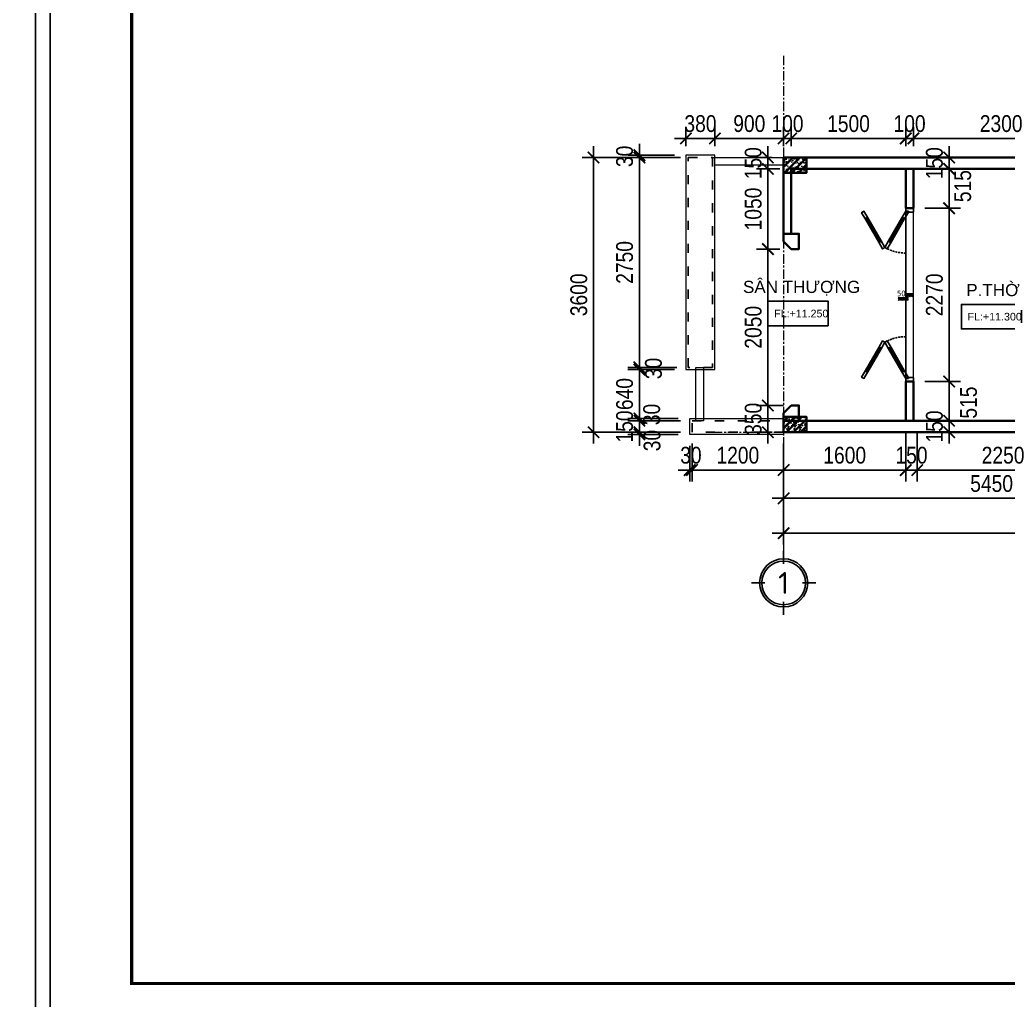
# Model space of a CAD drawing. Header units: inches. Extents: x 236662 to 497023, y -248575 to 81795.
# Drawn here: x 317454 to 330404, y -53108 to -40259 of the extents above; entities that cross this region are included whole.
import ezdxf
from ezdxf.enums import TextEntityAlignment as Align

# ---------------------------------------------------------------- set-up
doc = ezdxf.new("R2010")
doc.units = ezdxf.units.IN
doc.header["$LTSCALE"] = 10
doc.header["$MEASUREMENT"] = 0
for name, pattern in [('ACAD_ISO03W100', [30, 12, -18]), ('CENTER', [2, 1.25, -0.25, 0.25, -0.25]), ('HIDDEN', [0.375, 0.25, -0.125])]:
    doc.linetypes.add(name, pattern=pattern)
for name, color, linetype in [('01. HP_TEXT', 9, 'Continuous'), ('04. HP_CUA', 153, 'Continuous'), ('07. HP_KY HIEU @ 1', 43, 'Continuous'), ('08. HP_DIM', 118, 'Continuous'), ('12. HP_NET KHUAT', 25, 'ACAD_ISO03W100'), ('TEXT', 2, 'Continuous')]:
    doc.layers.add(name, color=color, linetype=linetype)
for name, color, linetype, lineweight in [('02. HP_BE TONG', 1, 'Continuous', 35), ('03. HP_TUONG', 2, 'Continuous', 35), ('05. HP_TRUC', 251, 'CENTER', 5), ('06. HP_THAY 1', 134, 'Continuous', 15), ('06. HP_THAY 2', 147, 'Continuous', 13), ('09_HP_HATCH', 8, 'Continuous', 5)]:
    doc.layers.add(name, color=color, linetype=linetype, lineweight=lineweight)
doc.layers.add('Tpl_Bound', color=1, linetype='Continuous', plot=False)
doc.styles.add('BAOANNOTE', font='arial.ttf', dxfattribs={"width": 0.8})
doc.styles.add('ISOCP50', font='isocpeur.ttf')
doc.styles.get("Standard").update_dxf_attribs({"font": 'arial.ttf'})
doc.styles.add('Tahoma', font='tahoma.ttf')
doc.styles.add('TEXT (none)', font='arial.ttf')
doc.styles.add('text2', font='VHELVCN.TTF')
doc.dimstyles.new('AL-100', dxfattribs={"dimtxt": 220, "dimasz": 150, "dimexe": 150, "dimexo": 150, "dimgap": 80, "dimtad": 1, "dimdec": 0, "dimzin": 9, "dimtxsty": 'text2', "dimblk": 'ARCHTICK', "dimcen": 1, "dimdle": 150, "dimclrd": 256, "dimclre": 256, "dimclrt": 7, "dimadec": 0, "dimazin": 0, "dimtfac": 1, "dimtdec": 0, "dimtix": 1, "dimtmove": 2, "dimatfit": 3, "dimldrblk": 'ARCHTICK', "dimfxl": 1, "dimtolj": 1, "dimtzin": 0, "dimlwd": -1, "dimlwe": -1, "dimarcsym": 0})

# ---------------------------------------------------------------- blocks, each defined once
blk = doc.blocks.new('KHUNG TEN A-3')
at = {"layer": '02. HP_BE TONG', "color": 1, "const_width": 0.5}
blk.add_lwpolyline([(15, 5), (415, 5), (415, 292), (15, 292)], close=True, dxfattribs=at)
at = {"layer": '06. HP_THAY 1'}
blk.add_lwpolyline([(0, 297), (420, 297), (420, 0), (0, 0)], close=True, dxfattribs=at)
at = {"layer": 'Defpoints'}
blk.add_lwpolyline([(0, 0), (420, 0), (420, 297), (0, 297)], close=True, dxfattribs=at)
blk = doc.blocks.new('_ArchTick')
at = {"color": 0, "linetype": 'ByBlock', "const_width": 0.15}
blk.add_lwpolyline([(-0.5, -0.5), (0.5, 0.5)], dxfattribs=at)
blk = doc.blocks.new('*D949')
at = {"layer": '08. HP_DIM', "transparency": 16777216}
for p, q in [((327462, -45814), (327462, -47137)), ((342462, -45814), (342462, -47137)), ((327312, -46987), (342612, -46987))]:
    blk.add_line(p, q, dxfattribs=at)
at = {"layer": 'Defpoints', "color": 0, "transparency": 16777216}
for p in [(327462, -45664), (342462, -45664), (342462, -46987)]:
    blk.add_point(p, dxfattribs=at)
at = {"layer": '08. HP_DIM', "transparency": 16777216, "xscale": 150, "yscale": 150, "zscale": 150, "rotation": 180}
blk.add_blockref('_ArchTick', (327462, -46987), dxfattribs=at)
at = {"layer": '08. HP_DIM', "transparency": 16777216, "xscale": 150, "yscale": 150, "zscale": 150}
blk.add_blockref('_ArchTick', (342462, -46987), dxfattribs=at)
at = {"layer": '08. HP_DIM', "color": 7, "transparency": 16777216, "insert": (334462, -46795), "char_height": 220, "attachment_point": 5, "style": 'text2'}
blk.add_mtext('\\A1;15000', dxfattribs=at)
blk = doc.blocks.new('*D950')
at = {"layer": '08. HP_DIM', "transparency": 16777216}
for p, q in [((326262, -45814), (326262, -46310)), ((327462, -45814), (327462, -46310)), ((327612, -46160), (326112, -46160))]:
    blk.add_line(p, q, dxfattribs=at)
at = {"layer": 'Defpoints', "color": 0, "transparency": 16777216}
for p in [(326262, -45664), (327462, -45664), (326262, -46160)]:
    blk.add_point(p, dxfattribs=at)
at = {"layer": '08. HP_DIM', "transparency": 16777216, "xscale": 150, "yscale": 150, "zscale": 150, "rotation": 180}
blk.add_blockref('_ArchTick', (326262, -46160), dxfattribs=at)
at = {"layer": '08. HP_DIM', "transparency": 16777216, "xscale": 150, "yscale": 150, "zscale": 150}
blk.add_blockref('_ArchTick', (327462, -46160), dxfattribs=at)
at = {"layer": '08. HP_DIM', "color": 7, "transparency": 16777216, "insert": (326862, -45967), "char_height": 220, "attachment_point": 5, "style": 'text2'}
blk.add_mtext('\\A1;1200', dxfattribs=at)
blk = doc.blocks.new('*D952')
at = {"layer": '08. HP_DIM', "transparency": 16777216}
for p, q in [((329062, -45664), (329062, -46310)), ((327462, -45814), (327462, -46310)), ((327312, -46160), (329212, -46160))]:
    blk.add_line(p, q, dxfattribs=at)
at = {"layer": 'Defpoints', "color": 0, "transparency": 16777216}
for p in [(329062, -45514), (327462, -45664), (329062, -46160)]:
    blk.add_point(p, dxfattribs=at)
at = {"layer": '08. HP_DIM', "transparency": 16777216, "xscale": 150, "yscale": 150, "zscale": 150, "rotation": 180}
blk.add_blockref('_ArchTick', (327462, -46160), dxfattribs=at)
at = {"layer": '08. HP_DIM', "transparency": 16777216, "xscale": 150, "yscale": 150, "zscale": 150}
blk.add_blockref('_ArchTick', (329062, -46160), dxfattribs=at)
at = {"layer": '08. HP_DIM', "color": 7, "transparency": 16777216, "insert": (328262, -45967), "char_height": 220, "attachment_point": 5, "style": 'text2'}
blk.add_mtext('\\A1;1600', dxfattribs=at)
blk = doc.blocks.new('*D953')
at = {"layer": '08. HP_DIM', "transparency": 16777216}
for p, q in [((329212, -45664), (329212, -46310)), ((331462, -45664), (331462, -46310)), ((329062, -46160), (331612, -46160))]:
    blk.add_line(p, q, dxfattribs=at)
at = {"layer": 'Defpoints', "color": 0, "transparency": 16777216}
for p in [(329212, -45514), (331462, -45514), (331462, -46160)]:
    blk.add_point(p, dxfattribs=at)
at = {"layer": '08. HP_DIM', "transparency": 16777216, "xscale": 150, "yscale": 150, "zscale": 150, "rotation": 180}
blk.add_blockref('_ArchTick', (329212, -46160), dxfattribs=at)
at = {"layer": '08. HP_DIM', "transparency": 16777216, "xscale": 150, "yscale": 150, "zscale": 150}
blk.add_blockref('_ArchTick', (331462, -46160), dxfattribs=at)
at = {"layer": '08. HP_DIM', "color": 7, "transparency": 16777216, "insert": (330337, -45967), "char_height": 220, "attachment_point": 5, "style": 'text2'}
blk.add_mtext('\\A1;2250', dxfattribs=at)
blk = doc.blocks.new('grid test1')
at = {"ltscale": 20}
for p, q in [((0, 440), (0, 260)), ((-260, 0), (-440, 0)), ((440, 0), (260, 0)), ((0, -260), (0, -440))]:
    blk.add_line(p, q, dxfattribs=at)
at = {"color": 251, "ltscale": 20, "true_color": 0x636466}
for radius in [330, 300]:
    blk.add_circle((0, 0), radius, dxfattribs=at)
at = {"layer": '01. HP_TEXT', "color": 2, "ltscale": 20, "true_color": 0xf1eb1f, "style": 'ISOCP50'}
blk.add_attdef('GRID', text='', height=300, dxfattribs=at).set_placement((-37, 0), align=Align.MIDDLE_CENTER)
blk = doc.blocks.new('zcsadsdasd3')
at = {"layer": '05. HP_TRUC', "ltscale": 10}
for p, q in [((-15000, 4933), (-15000, -1554)), ((-15930, 3600), (1239, 3600)), ((-15930, 0), (1239, 0))]:
    blk.add_line(p, q, dxfattribs=at)
at = {"layer": '07. HP_KY HIEU @ 1', "ltscale": 20}
ref = blk.add_blockref('grid test1', (-15000, -1975), dxfattribs=dict(at, xscale=0.9555000001564621, yscale=0.9555000001564621, zscale=0.9555000001564621))
ref.add_attrib('GRID', '1', dxfattribs={"layer": 'TEXT', "ltscale": 20, "height": 287, "style": 'ISOCP50'}).set_placement((-15000, -1975), align=Align.MIDDLE_CENTER)
blk = doc.blocks.new('*D966')
at = {"layer": '08. HP_DIM', "transparency": 16777216}
for p, q in [((329062, -45664), (329062, -46310)), ((329212, -45664), (329212, -46310)), ((329062, -46160), (328912, -46160)), ((329212, -46160), (329062, -46160)), ((329212, -46160), (329362, -46160))]:
    blk.add_line(p, q, dxfattribs=at)
at = {"layer": 'Defpoints', "color": 0, "transparency": 16777216}
for p in [(329062, -45514), (329212, -45514), (329062, -46160)]:
    blk.add_point(p, dxfattribs=at)
at = {"layer": '08. HP_DIM', "transparency": 16777216, "xscale": 150, "yscale": 150, "zscale": 150}
blk.add_blockref('_ArchTick', (329062, -46160), dxfattribs=at)
at = {"layer": '08. HP_DIM', "transparency": 16777216, "xscale": 150, "yscale": 150, "zscale": 150, "rotation": 180}
blk.add_blockref('_ArchTick', (329212, -46160), dxfattribs=at)
at = {"layer": '08. HP_DIM', "color": 7, "transparency": 16777216, "insert": (329137, -45967), "char_height": 220, "attachment_point": 5, "style": 'text2'}
blk.add_mtext('\\A1;150', dxfattribs=at)
blk = doc.blocks.new('*D969')
at = {"layer": '08. HP_DIM', "transparency": 16777216}
for p, q in [((324972, -41914), (324972, -45814)), ((326112, -42064), (324822, -42064)), ((326112, -45664), (324822, -45664))]:
    blk.add_line(p, q, dxfattribs=at)
at = {"layer": 'Defpoints', "color": 0, "transparency": 16777216}
for p in [(326262, -42064, 6), (324972, -45664), (326262, -45664, 6)]:
    blk.add_point(p, dxfattribs=at)
at = {"layer": '08. HP_DIM', "transparency": 16777216, "xscale": 150, "yscale": 150, "zscale": 150}
for p, rotation in [((324972, -42064), 90), ((324972, -45664), 270)]:
    blk.add_blockref('_ArchTick', p, dxfattribs=dict(at, rotation=rotation))
at = {"layer": '08. HP_DIM', "color": 7, "transparency": 16777216, "insert": (324779, -43864), "char_height": 220, "attachment_point": 5, "rotation": 90, "style": 'text2'}
blk.add_mtext('\\A1;3600', dxfattribs=at)
blk = doc.blocks.new('*D901')
at = {"layer": '08. HP_DIM', "transparency": 16777216}
for p, q in [((326232, -45844), (326232, -46310)), ((326262, -45814), (326262, -46310)), ((326232, -46160), (326082, -46160)), ((326262, -46160), (326232, -46160)), ((326262, -46160), (326412, -46160))]:
    blk.add_line(p, q, dxfattribs=at)
at = {"layer": 'Defpoints', "color": 0, "transparency": 16777216}
for p in [(326232, -45694), (326262, -45664), (326232, -46160)]:
    blk.add_point(p, dxfattribs=at)
at = {"layer": '08. HP_DIM', "transparency": 16777216, "xscale": 150, "yscale": 150, "zscale": 150}
blk.add_blockref('_ArchTick', (326232, -46160), dxfattribs=at)
at = {"layer": '08. HP_DIM', "transparency": 16777216, "xscale": 150, "yscale": 150, "zscale": 150, "rotation": 180}
blk.add_blockref('_ArchTick', (326262, -46160), dxfattribs=at)
at = {"layer": '08. HP_DIM', "color": 7, "transparency": 16777216, "insert": (326247, -45967), "char_height": 220, "attachment_point": 5, "style": 'text2'}
blk.add_mtext('\\A1;30', dxfattribs=at)
blk = doc.blocks.new('Level mark - Plan 2')
blk.add_lwpolyline([(12.53, 0.4), (12.53, 3.6), (4.64, 3.6), (4.64, 0.4)], close=True)
at = {"style": 'BAOANNOTE', "flags": 8}
blk.add_attdef('FL%%P0.000', text='', height=2, dxfattribs=at).set_placement((9, 2), align=Align.MIDDLE_CENTER)
blk = doc.blocks.new('*D1333')
at = {"layer": '08. HP_DIM', "transparency": 16777216}
for p, q in [((-15000, -3750), (-15000, -5073)), ((0, -3750), (0, -5073)), ((-15150, -4923), (150, -4923))]:
    blk.add_line(p, q, dxfattribs=at)
at = {"layer": 'Defpoints', "color": 0, "transparency": 16777216}
for p in [(-15000, -3600), (0, -3600), (0, -4923)]:
    blk.add_point(p, dxfattribs=at)
at = {"layer": '08. HP_DIM', "transparency": 16777216, "xscale": 150, "yscale": 150, "zscale": 150, "rotation": 180}
blk.add_blockref('_ArchTick', (-15000, -4923), dxfattribs=at)
at = {"layer": '08. HP_DIM', "transparency": 16777216, "xscale": 150, "yscale": 150, "zscale": 150}
blk.add_blockref('_ArchTick', (0, -4923), dxfattribs=at)
at = {"layer": '08. HP_DIM', "color": 7, "transparency": 16777216, "insert": (-8000, -4731), "char_height": 220, "attachment_point": 5, "style": 'text2'}
blk.add_mtext('\\A1;15000', dxfattribs=at)
blk = doc.blocks.new('*D1334')
at = {"layer": '08. HP_DIM', "transparency": 16777216}
for p, q in [((-15000, -3750), (-15000, -4616)), ((-9550, -3750), (-9550, -4616)), ((-9400, -4466), (-15150, -4466))]:
    blk.add_line(p, q, dxfattribs=at)
at = {"layer": 'Defpoints', "color": 0, "transparency": 16777216}
for p in [(-15000, -3600), (-9550, -3600), (-15000, -4466)]:
    blk.add_point(p, dxfattribs=at)
at = {"layer": '08. HP_DIM', "transparency": 16777216, "xscale": 150, "yscale": 150, "zscale": 150, "rotation": 180}
blk.add_blockref('_ArchTick', (-15000, -4466), dxfattribs=at)
at = {"layer": '08. HP_DIM', "transparency": 16777216, "xscale": 150, "yscale": 150, "zscale": 150}
blk.add_blockref('_ArchTick', (-9550, -4466), dxfattribs=at)
at = {"layer": '08. HP_DIM', "color": 7, "transparency": 16777216, "insert": (-12275, -4274), "char_height": 220, "attachment_point": 5, "style": 'text2'}
blk.add_mtext('\\A1;5450', dxfattribs=at)
blk = doc.blocks.new('COT')
at = {"layer": '09_HP_HATCH'}
h = blk.add_hatch(dxfattribs=at)
h.set_pattern_fill('CHAU-01', color=256, scale=15, pattern_type=2)
h.set_pattern_definition([(50, (-55276.965, -37444.2), (107.58903, -9.41282), [11.25, -123.75]), (355, (-55276.97, -37444.2), (-20.8127, 112.82882), [9, -99]), (100.4514, (-55268, -37444.99), (86.7764, 103.41593), [9.56103, -105.17132]), (46.1842, (-55276.97, -37414.2), (160.08616, -24.82785), [16.875, -185.625]), (96.6356, (-55263.62, -37416.27), (140.1994, 146.11768), [14.34154, -157.75695]), (351.1842, (-55276.97, -37414.2), (140.1993, 146.1178), [13.5, -148.5]), (21, (-55261.965, -37421.7), (89.53606, -60.39283), [11.25, -123.75]), (326, (-55261.97, -37421.7), (36.4973, 108.7725), [9, -99]), (71.4514, (-55254.5, -37426.73), (126.0334, 48.37957), [9.56103, -105.17132]), (37.5, (-55276.965, -37444.2), (1.823978, 49.934078), [0, -97.8, 0, -100.5, 0, -99.375]), (7.5, (-55276.965, -37444.2), (39.46043, 59.161757), [0, -57.3, 0, -95.55, 0, -37.875]), (327.5, (-55310.415, -37444.2), (80.073365, -3.38323), [0, -37.5, 0, -117, 0, -155.25]), (317.5, (-55325.415, -37444.2), (87.477925, 15.01575), [0, -48.75, 0, -77.7, 0, -110.25]), (45, (-55276.965, -37444.2), (-45.07806, 45.07806), []), (45, (-55276.965, -37425.827), (-45.07806, 45.07806), [])])
h.paths.add_polyline_path([(0, -200), (300, -200), (300, 0), (0, 0)])
at = {"layer": '02. HP_BE TONG'}
blk.add_lwpolyline([(0, -200), (300, -200), (300, 0), (0, 0)], close=True, dxfattribs=at)
blk = doc.blocks.new('ádasdwdczxzc')
at = {"layer": '03. HP_TUONG'}
for p in [(-15000, 3600), (-15000, 200)]:
    blk.add_blockref('COT', p, dxfattribs=at)
blk = doc.blocks.new('Step Symbol - Metric')
h = blk.add_hatch()
h.set_pattern_fill('_USER', color=0, angle=45, style=0, pattern_type=0)
h.set_pattern_definition([(45, (0, 4), (-0.70711, 0.70711), [])])
h.paths.add_polyline_path([(8, 0), (8, -3), (-3, -3), (-3, 1), (-8, 1), (-8, 4), (0, 4), (0, 0)])
at = {"color": 0}
blk.add_lwpolyline([(8, 0), (0, 0), (0, 4), (-8, 4)], dxfattribs=at)
blk.add_attdef('Step', (2, 2), '', height=3, dxfattribs=at)
blk = doc.blocks.new('*U1324')
at = {"ltscale": 100}
for p, q in [((428, 424), (127, 598)), ((144, 628), (445, 454)), ((2126, 628), (1825, 454)), ((1842, 424), (2143, 598)), ((428, 324), (127, 150)), ((144, 120), (445, 293)), ((2126, 120), (1825, 293)), ((1842, 324), (2143, 150))]:
    blk.add_line(p, q, dxfattribs=at)
at = {"color": 8, "ltscale": 100}
blk.add_line((40, 100), (2230, 100), dxfattribs=at)
at = {"ltscale": 100}
for points in [[(138, 617), (129, 622), (124, 613), (133, 608), (127, 598), (40, 648), (57, 678), (144, 628)], [(2132, 617), (2141, 622), (2146, 613), (2137, 608), (2143, 598), (2230, 648), (2212, 678), (2126, 628)], [(514, 374), (428, 424), (434, 435), (442, 430), (447, 438), (439, 443), (445, 454), (532, 404)], [(1756, 374), (1842, 424), (1836, 435), (1828, 430), (1823, 438), (1831, 443), (1825, 454), (1738, 404)], [(514, 374), (428, 324), (434, 313), (442, 318), (447, 309), (439, 304), (445, 293), (532, 343)], [(1756, 374), (1842, 324), (1836, 313), (1828, 318), (1823, 309), (1831, 304), (1825, 293), (1738, 343)], [(138, 131), (129, 126), (124, 134), (133, 139), (127, 150), (40, 100), (57, 70), (144, 120)], [(2132, 131), (2141, 126), (2146, 134), (2137, 139), (2143, 150), (2230, 100), (2212, 70), (2126, 120)], [(50, 65), (40, 65), (40, 100), (0, 100), (0, 0), (50, 0)], [(2220, 65), (2230, 65), (2230, 100), (2270, 100), (2270, 0), (2220, 0)]]:
    blk.add_lwpolyline(points, close=True, dxfattribs=at)
at = {"color": 8, "ltscale": 100}
for points in [[(447, 438), (442, 430), (124, 613), (129, 622)], [(1823, 438), (1828, 430), (2146, 613), (2141, 622)], [(447, 309), (442, 318), (124, 134), (129, 126)], [(1823, 309), (1828, 318), (2146, 134), (2141, 126)]]:
    blk.add_lwpolyline(points, close=True, dxfattribs=at)
at = {"color": 8, "linetype": 'HIDDEN', "ltscale": 10}
for centre, start, end in [((40, 100), 0, 30), ((2230, 100), 150, 180)]:
    blk.add_arc(centre, 547, start, end, dxfattribs=at)
blk.add_arc((542, 390), 580, 210, 213.4596)
blk = doc.blocks.new('CUA TANG 4')
at = {"layer": '04. HP_CUA', "rotation": 90}
blk.add_blockref('*U1324', (1700, -2935), dxfattribs=at)
blk = doc.blocks.new('*D1089')
at = {"layer": '08. HP_DIM', "transparency": 16777216}
for p, q in [((325572, -45664), (325572, -45514)), ((326112, -45664), (325422, -45664)), ((326082, -45694), (325422, -45694)), ((325572, -45694), (325572, -45664)), ((325572, -45694), (325572, -45844))]:
    blk.add_line(p, q, dxfattribs=at)
at = {"layer": 'Defpoints', "color": 0, "transparency": 16777216}
for p in [(325572, -45664), (326232, -45694, -319), (326262, -45664, -319)]:
    blk.add_point(p, dxfattribs=at)
at = {"layer": '08. HP_DIM', "transparency": 16777216, "xscale": 150, "yscale": 150, "zscale": 150}
for p, rotation in [((325572, -45664), 270), ((325572, -45694), 90)]:
    blk.add_blockref('_ArchTick', p, dxfattribs=dict(at, rotation=rotation))
at = {"layer": '08. HP_DIM', "color": 7, "transparency": 16777216, "insert": (325739, -45774), "char_height": 220, "attachment_point": 5, "rotation": 90, "style": 'text2'}
blk.add_mtext('\\A1;30', dxfattribs=at)
blk = doc.blocks.new('*D1090')
at = {"layer": '08. HP_DIM', "transparency": 16777216}
for p, q in [((325572, -45514), (325572, -45364)), ((326112, -45514), (325422, -45514)), ((325572, -45664), (325572, -45514)), ((326112, -45664), (325422, -45664)), ((325572, -45664), (325572, -45814))]:
    blk.add_line(p, q, dxfattribs=at)
at = {"layer": 'Defpoints', "color": 0, "transparency": 16777216}
for p in [(325572, -45514), (326262, -45514, -319), (326262, -45664, -319)]:
    blk.add_point(p, dxfattribs=at)
at = {"layer": '08. HP_DIM', "transparency": 16777216, "xscale": 150, "yscale": 150, "zscale": 150}
for p, rotation in [((325572, -45514), 270), ((325572, -45664), 90)]:
    blk.add_blockref('_ArchTick', p, dxfattribs=dict(at, rotation=rotation))
at = {"layer": '08. HP_DIM', "color": 7, "transparency": 16777216, "insert": (325379, -45589), "char_height": 220, "attachment_point": 5, "rotation": 90, "style": 'text2'}
blk.add_mtext('\\A1;150', dxfattribs=at)
blk = doc.blocks.new('*D1091')
at = {"layer": '08. HP_DIM', "transparency": 16777216}
for p, q in [((325572, -45484), (325572, -45334)), ((326082, -45484), (325422, -45484)), ((326112, -45514), (325422, -45514)), ((325572, -45514), (325572, -45484)), ((325572, -45514), (325572, -45664))]:
    blk.add_line(p, q, dxfattribs=at)
at = {"layer": 'Defpoints', "color": 0, "transparency": 16777216}
for p in [(325572, -45484), (326232, -45484, -319), (326262, -45514, -319)]:
    blk.add_point(p, dxfattribs=at)
at = {"layer": '08. HP_DIM', "transparency": 16777216, "xscale": 150, "yscale": 150, "zscale": 150}
for p, rotation in [((325572, -45484), 270), ((325572, -45514), 90)]:
    blk.add_blockref('_ArchTick', p, dxfattribs=dict(at, rotation=rotation))
at = {"layer": '08. HP_DIM', "color": 7, "transparency": 16777216, "insert": (325734, -45432), "char_height": 220, "attachment_point": 5, "rotation": 90, "style": 'text2'}
blk.add_mtext('\\A1;30', dxfattribs=at)
blk = doc.blocks.new('*D1092')
at = {"layer": '08. HP_DIM', "transparency": 16777216}
for p, q in [((325572, -45634), (325572, -44694)), ((326032, -44844), (325422, -44844)), ((326082, -45484), (325422, -45484))]:
    blk.add_line(p, q, dxfattribs=at)
at = {"layer": 'Defpoints', "color": 0, "transparency": 16777216}
for p in [(325572, -44844), (326182, -44844, -319), (326232, -45484, -319)]:
    blk.add_point(p, dxfattribs=at)
at = {"layer": '08. HP_DIM', "transparency": 16777216, "xscale": 150, "yscale": 150, "zscale": 150}
for p, rotation in [((325572, -44844), 90), ((325572, -45484), 270)]:
    blk.add_blockref('_ArchTick', p, dxfattribs=dict(at, rotation=rotation))
at = {"layer": '08. HP_DIM', "color": 7, "transparency": 16777216, "insert": (325379, -45164), "char_height": 220, "attachment_point": 5, "rotation": 90, "style": 'text2'}
blk.add_mtext('\\A1;640', dxfattribs=at)
blk = doc.blocks.new('*D1093')
at = {"layer": '08. HP_DIM', "transparency": 16777216}
for p, q in [((325572, -44814), (325572, -44664)), ((326062, -44814), (325422, -44814)), ((326032, -44844), (325422, -44844)), ((325572, -44844), (325572, -44814)), ((325572, -44844), (325572, -44994))]:
    blk.add_line(p, q, dxfattribs=at)
at = {"layer": 'Defpoints', "color": 0, "transparency": 16777216}
for p in [(325572, -44814), (326182, -44844, -319), (326212, -44814, -319)]:
    blk.add_point(p, dxfattribs=at)
at = {"layer": '08. HP_DIM', "transparency": 16777216, "xscale": 150, "yscale": 150, "zscale": 150}
for p, rotation in [((325572, -44814), 270), ((325572, -44844), 90)]:
    blk.add_blockref('_ArchTick', p, dxfattribs=dict(at, rotation=rotation))
at = {"layer": '08. HP_DIM', "color": 7, "transparency": 16777216, "insert": (325757, -44829), "char_height": 220, "attachment_point": 5, "rotation": 90, "style": 'text2'}
blk.add_mtext('\\A1;30', dxfattribs=at)
blk = doc.blocks.new('*D1094')
at = {"layer": '08. HP_DIM', "transparency": 16777216}
for p, q in [((325572, -44964), (325572, -41914)), ((326062, -42064), (325422, -42064)), ((326062, -44814), (325422, -44814))]:
    blk.add_line(p, q, dxfattribs=at)
at = {"layer": 'Defpoints', "color": 0, "transparency": 16777216}
for p in [(325572, -42064), (326212, -42064, -319), (326212, -44814, -319)]:
    blk.add_point(p, dxfattribs=at)
at = {"layer": '08. HP_DIM', "transparency": 16777216, "xscale": 150, "yscale": 150, "zscale": 150}
for p, rotation in [((325572, -42064), 90), ((325572, -44814), 270)]:
    blk.add_blockref('_ArchTick', p, dxfattribs=dict(at, rotation=rotation))
at = {"layer": '08. HP_DIM', "color": 7, "transparency": 16777216, "insert": (325379, -43439), "char_height": 220, "attachment_point": 5, "rotation": 90, "style": 'text2'}
blk.add_mtext('\\A1;2750', dxfattribs=at)
blk = doc.blocks.new('*D1095')
at = {"layer": '08. HP_DIM', "transparency": 16777216}
for p, q in [((325572, -42034), (325572, -41884)), ((326032, -42034), (325422, -42034)), ((326062, -42064), (325422, -42064)), ((325572, -42064), (325572, -42034)), ((325572, -42064), (325572, -42214))]:
    blk.add_line(p, q, dxfattribs=at)
at = {"layer": 'Defpoints', "color": 0, "transparency": 16777216}
for p in [(325572, -42034), (326182, -42034, -319), (326212, -42064, -319)]:
    blk.add_point(p, dxfattribs=at)
at = {"layer": '08. HP_DIM', "transparency": 16777216, "xscale": 150, "yscale": 150, "zscale": 150}
for p, rotation in [((325572, -42034), 270), ((325572, -42064), 90)]:
    blk.add_blockref('_ArchTick', p, dxfattribs=dict(at, rotation=rotation))
at = {"layer": '08. HP_DIM', "color": 7, "transparency": 16777216, "insert": (325379, -42049), "char_height": 220, "attachment_point": 5, "rotation": 90, "style": 'text2'}
blk.add_mtext('\\A1;30', dxfattribs=at)
blk = doc.blocks.new('*D1096')
at = {"layer": '08. HP_DIM', "transparency": 16777216}
for p, q in [((326182, -41914), (326182, -41664)), ((326562, -41914), (326562, -41664)), ((326182, -41814), (326032, -41814)), ((326182, -41814), (326562, -41814)), ((326562, -41814), (326712, -41814))]:
    blk.add_line(p, q, dxfattribs=at)
at = {"layer": 'Defpoints', "color": 0, "transparency": 16777216}
for p in [(326562, -41814), (326182, -42064, -319), (326562, -42064, -319)]:
    blk.add_point(p, dxfattribs=at)
at = {"layer": '08. HP_DIM', "transparency": 16777216, "xscale": 150, "yscale": 150, "zscale": 150}
blk.add_blockref('_ArchTick', (326182, -41814), dxfattribs=at)
at = {"layer": '08. HP_DIM', "transparency": 16777216, "xscale": 150, "yscale": 150, "zscale": 150, "rotation": 180}
blk.add_blockref('_ArchTick', (326562, -41814), dxfattribs=at)
at = {"layer": '08. HP_DIM', "color": 7, "transparency": 16777216, "insert": (326372, -41621), "char_height": 220, "attachment_point": 5, "style": 'text2'}
blk.add_mtext('\\A1;380', dxfattribs=at)
blk = doc.blocks.new('*D1097')
at = {"layer": '08. HP_DIM', "transparency": 16777216}
for p, q in [((326562, -41914), (326562, -41664)), ((327462, -41914), (327462, -41664)), ((326412, -41814), (327612, -41814))]:
    blk.add_line(p, q, dxfattribs=at)
at = {"layer": 'Defpoints', "color": 0, "transparency": 16777216}
for p in [(327462, -41814), (326562, -42064, -319), (327462, -42064, -319)]:
    blk.add_point(p, dxfattribs=at)
at = {"layer": '08. HP_DIM', "transparency": 16777216, "xscale": 150, "yscale": 150, "zscale": 150, "rotation": 180}
blk.add_blockref('_ArchTick', (326562, -41814), dxfattribs=at)
at = {"layer": '08. HP_DIM', "transparency": 16777216, "xscale": 150, "yscale": 150, "zscale": 150}
blk.add_blockref('_ArchTick', (327462, -41814), dxfattribs=at)
at = {"layer": '08. HP_DIM', "color": 7, "transparency": 16777216, "insert": (327012, -41621), "char_height": 220, "attachment_point": 5, "style": 'text2'}
blk.add_mtext('\\A1;900', dxfattribs=at)
blk = doc.blocks.new('*D1098')
at = {"layer": '08. HP_DIM', "transparency": 16777216}
for p, q in [((327462, -41914), (327462, -41664)), ((327562, -41914), (327562, -41664)), ((327462, -41814), (327312, -41814)), ((327462, -41814), (327562, -41814)), ((327562, -41814), (327712, -41814))]:
    blk.add_line(p, q, dxfattribs=at)
at = {"layer": 'Defpoints', "color": 0, "transparency": 16777216}
for p in [(327562, -41814), (327462, -42064, -319), (327562, -42064, -319)]:
    blk.add_point(p, dxfattribs=at)
at = {"layer": '08. HP_DIM', "transparency": 16777216, "xscale": 150, "yscale": 150, "zscale": 150}
blk.add_blockref('_ArchTick', (327462, -41814), dxfattribs=at)
at = {"layer": '08. HP_DIM', "transparency": 16777216, "xscale": 150, "yscale": 150, "zscale": 150, "rotation": 180}
blk.add_blockref('_ArchTick', (327562, -41814), dxfattribs=at)
at = {"layer": '08. HP_DIM', "color": 7, "transparency": 16777216, "insert": (327512, -41621), "char_height": 220, "attachment_point": 5, "style": 'text2'}
blk.add_mtext('\\A1;100', dxfattribs=at)
blk = doc.blocks.new('*D1099')
at = {"layer": '08. HP_DIM', "transparency": 16777216}
for p, q in [((327562, -41914), (327562, -41664)), ((329062, -41914), (329062, -41664)), ((327412, -41814), (329212, -41814))]:
    blk.add_line(p, q, dxfattribs=at)
at = {"layer": 'Defpoints', "color": 0, "transparency": 16777216}
for p in [(329062, -41814), (327562, -42064, -319), (329062, -42064, -319)]:
    blk.add_point(p, dxfattribs=at)
at = {"layer": '08. HP_DIM', "transparency": 16777216, "xscale": 150, "yscale": 150, "zscale": 150, "rotation": 180}
blk.add_blockref('_ArchTick', (327562, -41814), dxfattribs=at)
at = {"layer": '08. HP_DIM', "transparency": 16777216, "xscale": 150, "yscale": 150, "zscale": 150}
blk.add_blockref('_ArchTick', (329062, -41814), dxfattribs=at)
at = {"layer": '08. HP_DIM', "color": 7, "transparency": 16777216, "insert": (328312, -41621), "char_height": 220, "attachment_point": 5, "style": 'text2'}
blk.add_mtext('\\A1;1500', dxfattribs=at)
blk = doc.blocks.new('*D1100')
at = {"layer": '08. HP_DIM', "transparency": 16777216}
for p, q in [((329062, -41914), (329062, -41664)), ((329162, -41914), (329162, -41664)), ((329062, -41814), (328912, -41814)), ((329062, -41814), (329162, -41814)), ((329162, -41814), (329312, -41814))]:
    blk.add_line(p, q, dxfattribs=at)
at = {"layer": 'Defpoints', "color": 0, "transparency": 16777216}
for p in [(329162, -41814), (329062, -42064, -319), (329162, -42064, -319)]:
    blk.add_point(p, dxfattribs=at)
at = {"layer": '08. HP_DIM', "transparency": 16777216, "xscale": 150, "yscale": 150, "zscale": 150}
blk.add_blockref('_ArchTick', (329062, -41814), dxfattribs=at)
at = {"layer": '08. HP_DIM', "transparency": 16777216, "xscale": 150, "yscale": 150, "zscale": 150, "rotation": 180}
blk.add_blockref('_ArchTick', (329162, -41814), dxfattribs=at)
at = {"layer": '08. HP_DIM', "color": 7, "transparency": 16777216, "insert": (329112, -41621), "char_height": 220, "attachment_point": 5, "style": 'text2'}
blk.add_mtext('\\A1;100', dxfattribs=at)
blk = doc.blocks.new('*D1101')
at = {"layer": '08. HP_DIM', "transparency": 16777216}
for p, q in [((329162, -41914), (329162, -41664)), ((331462, -41914), (331462, -41664)), ((329012, -41814), (331612, -41814))]:
    blk.add_line(p, q, dxfattribs=at)
at = {"layer": 'Defpoints', "color": 0, "transparency": 16777216}
for p in [(331462, -41814), (329162, -42064, -319), (331462, -42064, -319)]:
    blk.add_point(p, dxfattribs=at)
at = {"layer": '08. HP_DIM', "transparency": 16777216, "xscale": 150, "yscale": 150, "zscale": 150, "rotation": 180}
blk.add_blockref('_ArchTick', (329162, -41814), dxfattribs=at)
at = {"layer": '08. HP_DIM', "transparency": 16777216, "xscale": 150, "yscale": 150, "zscale": 150}
blk.add_blockref('_ArchTick', (331462, -41814), dxfattribs=at)
at = {"layer": '08. HP_DIM', "color": 7, "transparency": 16777216, "insert": (330312, -41621), "char_height": 220, "attachment_point": 5, "style": 'text2'}
blk.add_mtext('\\A1;2300', dxfattribs=at)
blk = doc.blocks.new('*D1114')
at = {"layer": '08. HP_DIM', "transparency": 16777216}
for p, q in [((327256, -42064), (327256, -41914)), ((327312, -42064), (327106, -42064)), ((327256, -42064), (327256, -42214)), ((327412, -42214), (327106, -42214)), ((327256, -42214), (327256, -42364))]:
    blk.add_line(p, q, dxfattribs=at)
at = {"layer": 'Defpoints', "color": 0, "transparency": 16777216}
for p in [(327462, -42064, -319), (327256, -42214), (327562, -42214, -319)]:
    blk.add_point(p, dxfattribs=at)
at = {"layer": '08. HP_DIM', "transparency": 16777216, "xscale": 150, "yscale": 150, "zscale": 150}
for p, rotation in [((327256, -42064), 270), ((327256, -42214), 90)]:
    blk.add_blockref('_ArchTick', p, dxfattribs=dict(at, rotation=rotation))
at = {"layer": '08. HP_DIM', "color": 7, "transparency": 16777216, "insert": (327064, -42139), "char_height": 220, "attachment_point": 5, "rotation": 90, "style": 'text2'}
blk.add_mtext('\\A1;150', dxfattribs=at)
blk = doc.blocks.new('*D1115')
at = {"layer": '08. HP_DIM', "transparency": 16777216}
for p, q in [((327256, -42064), (327256, -43414)), ((327412, -42214), (327106, -42214)), ((327412, -43264), (327106, -43264))]:
    blk.add_line(p, q, dxfattribs=at)
at = {"layer": 'Defpoints', "color": 0, "transparency": 16777216}
for p in [(327562, -42214, -319), (327256, -43264), (327562, -43264)]:
    blk.add_point(p, dxfattribs=at)
at = {"layer": '08. HP_DIM', "transparency": 16777216, "xscale": 150, "yscale": 150, "zscale": 150}
for p, rotation in [((327256, -42214), 90), ((327256, -43264), 270)]:
    blk.add_blockref('_ArchTick', p, dxfattribs=dict(at, rotation=rotation))
at = {"layer": '08. HP_DIM', "color": 7, "transparency": 16777216, "insert": (327064, -42739), "char_height": 220, "attachment_point": 5, "rotation": 90, "style": 'text2'}
blk.add_mtext('\\A1;1050', dxfattribs=at)
blk = doc.blocks.new('*D1116')
at = {"layer": '08. HP_DIM', "transparency": 16777216}
for p, q in [((327256, -43114), (327256, -45464)), ((327412, -43264), (327106, -43264)), ((327462, -45314), (327106, -45314))]:
    blk.add_line(p, q, dxfattribs=at)
at = {"layer": 'Defpoints', "color": 0, "transparency": 16777216}
for p in [(327562, -43264), (327256, -45314), (327612, -45314, -319)]:
    blk.add_point(p, dxfattribs=at)
at = {"layer": '08. HP_DIM', "transparency": 16777216, "xscale": 150, "yscale": 150, "zscale": 150}
for p, rotation in [((327256, -43264), 90), ((327256, -45314), 270)]:
    blk.add_blockref('_ArchTick', p, dxfattribs=dict(at, rotation=rotation))
at = {"layer": '08. HP_DIM', "color": 7, "transparency": 16777216, "insert": (327064, -44289), "char_height": 220, "attachment_point": 5, "rotation": 90, "style": 'text2'}
blk.add_mtext('\\A1;2050', dxfattribs=at)
blk = doc.blocks.new('*D1117')
at = {"layer": '08. HP_DIM', "transparency": 16777216}
for p, q in [((327256, -45314), (327256, -45164)), ((327462, -45314), (327106, -45314)), ((327256, -45314), (327256, -45664)), ((327312, -45664), (327106, -45664)), ((327256, -45664), (327256, -45814))]:
    blk.add_line(p, q, dxfattribs=at)
at = {"layer": 'Defpoints', "color": 0, "transparency": 16777216}
for p in [(327612, -45314, -319), (327256, -45664), (327462, -45664, -319)]:
    blk.add_point(p, dxfattribs=at)
at = {"layer": '08. HP_DIM', "transparency": 16777216, "xscale": 150, "yscale": 150, "zscale": 150}
for p, rotation in [((327256, -45314), 270), ((327256, -45664), 90)]:
    blk.add_blockref('_ArchTick', p, dxfattribs=dict(at, rotation=rotation))
at = {"layer": '08. HP_DIM', "color": 7, "transparency": 16777216, "insert": (327064, -45489), "char_height": 220, "attachment_point": 5, "rotation": 90, "style": 'text2'}
blk.add_mtext('\\A1;350', dxfattribs=at)
blk = doc.blocks.new('*D1118')
at = {"layer": '08. HP_DIM', "transparency": 16777216}
for p, q in [((329630, -42064), (329630, -41914)), ((329312, -42064), (329780, -42064)), ((329630, -42064), (329630, -42214)), ((329312, -42214), (329780, -42214)), ((329630, -42214), (329630, -42364))]:
    blk.add_line(p, q, dxfattribs=at)
at = {"layer": 'Defpoints', "color": 0, "transparency": 16777216}
for p in [(329162, -42064), (329162, -42214, -319), (329630, -42214)]:
    blk.add_point(p, dxfattribs=at)
at = {"layer": '08. HP_DIM', "transparency": 16777216, "xscale": 150, "yscale": 150, "zscale": 150}
for p, rotation in [((329630, -42064), 270), ((329630, -42214), 90)]:
    blk.add_blockref('_ArchTick', p, dxfattribs=dict(at, rotation=rotation))
at = {"layer": '08. HP_DIM', "color": 7, "transparency": 16777216, "insert": (329438, -42139), "char_height": 220, "attachment_point": 5, "rotation": 90, "style": 'text2'}
blk.add_mtext('\\A1;150', dxfattribs=at)
blk = doc.blocks.new('*D1119')
at = {"layer": '08. HP_DIM', "transparency": 16777216}
for p, q in [((329630, -42214), (329630, -42064)), ((329312, -42214), (329780, -42214)), ((329630, -42214), (329630, -42729)), ((329312, -42729), (329780, -42729)), ((329630, -42729), (329630, -42879))]:
    blk.add_line(p, q, dxfattribs=at)
at = {"layer": 'Defpoints', "color": 0, "transparency": 16777216}
for p in [(329162, -42214, -319), (329162, -42729, -319), (329630, -42729)]:
    blk.add_point(p, dxfattribs=at)
at = {"layer": '08. HP_DIM', "transparency": 16777216, "xscale": 150, "yscale": 150, "zscale": 150}
for p, rotation in [((329630, -42214), 270), ((329630, -42729), 90)]:
    blk.add_blockref('_ArchTick', p, dxfattribs=dict(at, rotation=rotation))
at = {"layer": '08. HP_DIM', "color": 7, "transparency": 16777216, "insert": (329809, -42439), "char_height": 220, "attachment_point": 5, "rotation": 90, "style": 'text2'}
blk.add_mtext('\\A1;515', dxfattribs=at)
blk = doc.blocks.new('*D1120')
at = {"layer": '08. HP_DIM', "transparency": 16777216}
for p, q in [((329630, -42579), (329630, -45149)), ((329312, -42729), (329780, -42729)), ((329312, -44999), (329780, -44999))]:
    blk.add_line(p, q, dxfattribs=at)
at = {"layer": 'Defpoints', "color": 0, "transparency": 16777216}
for p in [(329162, -42729, -319), (329162, -44999, -319), (329630, -44999)]:
    blk.add_point(p, dxfattribs=at)
at = {"layer": '08. HP_DIM', "transparency": 16777216, "xscale": 150, "yscale": 150, "zscale": 150}
for p, rotation in [((329630, -42729), 90), ((329630, -44999), 270)]:
    blk.add_blockref('_ArchTick', p, dxfattribs=dict(at, rotation=rotation))
at = {"layer": '08. HP_DIM', "color": 7, "transparency": 16777216, "insert": (329438, -43864), "char_height": 220, "attachment_point": 5, "rotation": 90, "style": 'text2'}
blk.add_mtext('\\A1;2270', dxfattribs=at)
blk = doc.blocks.new('*D1121')
at = {"layer": '08. HP_DIM', "transparency": 16777216}
for p, q in [((329630, -44849), (329630, -45664)), ((329312, -44999), (329780, -44999)), ((329312, -45514), (329780, -45514))]:
    blk.add_line(p, q, dxfattribs=at)
at = {"layer": 'Defpoints', "color": 0, "transparency": 16777216}
for p in [(329162, -44999, -319), (329162, -45514, -319), (329630, -45514)]:
    blk.add_point(p, dxfattribs=at)
at = {"layer": '08. HP_DIM', "transparency": 16777216, "xscale": 150, "yscale": 150, "zscale": 150}
for p, rotation in [((329630, -44999), 90), ((329630, -45514), 270)]:
    blk.add_blockref('_ArchTick', p, dxfattribs=dict(at, rotation=rotation))
at = {"layer": '08. HP_DIM', "color": 7, "transparency": 16777216, "insert": (329885, -45276), "char_height": 220, "attachment_point": 5, "rotation": 90, "style": 'text2'}
blk.add_mtext('\\A1;515', dxfattribs=at)
blk = doc.blocks.new('*D1122')
at = {"layer": '08. HP_DIM', "transparency": 16777216}
for p, q in [((329630, -45514), (329630, -45364)), ((329312, -45514), (329780, -45514)), ((329630, -45514), (329630, -45664)), ((327912, -45664), (329780, -45664)), ((329630, -45664), (329630, -45814))]:
    blk.add_line(p, q, dxfattribs=at)
at = {"layer": 'Defpoints', "color": 0, "transparency": 16777216}
for p in [(329162, -45514, -319), (327762, -45664, -319), (329630, -45664)]:
    blk.add_point(p, dxfattribs=at)
at = {"layer": '08. HP_DIM', "transparency": 16777216, "xscale": 150, "yscale": 150, "zscale": 150}
for p, rotation in [((329630, -45514), 270), ((329630, -45664), 90)]:
    blk.add_blockref('_ArchTick', p, dxfattribs=dict(at, rotation=rotation))
at = {"layer": '08. HP_DIM', "color": 7, "transparency": 16777216, "insert": (329438, -45589), "char_height": 220, "attachment_point": 5, "rotation": 90, "style": 'text2'}
blk.add_mtext('\\A1;150', dxfattribs=at)
blk = doc.blocks.new('mb tang 4')
at = {"layer": '03. HP_TUONG'}
for points in [[(-4350, 0), (-15000, 0), (-15000, -1000), (-14900, -1000), (-14900, -150), (-4350, -150)], [(-13400, -665), (-13300, -665), (-13300, -150), (-13400, -150)], [(-14900, -1200), (-14800, -1200), (-14800, -1000), (-15000, -1000), (-15000, -1100)], [(-13400, -2935), (-13300, -2935), (-13300, -3450), (-13400, -3450)], [(-14900, -3250), (-14800, -3250), (-14800, -3450), (-15000, -3450), (-15000, -3350)]]:
    blk.add_lwpolyline(points, close=True, dxfattribs=at)
blk.add_lwpolyline([(-750, -2200), (0, -2200), (0, -3600), (-15000, -3600), (-15000, -3450), (-14850, -3450), (-14850, -3450), (-150, -3450), (-150, -2300), (-750, -2300)], dxfattribs=at)
at = {"layer": '06. HP_THAY 1'}
for points in [[(-15900, 30), (-16280, 30), (-16280, -2780), (-15900, -2780)], [(-15900, 0), (-15000, 0), (-15000, -100), (-15900, -100)], [(-16150, -2750), (-16050, -2750), (-16050, -3450), (-16150, -3450)], [(-16230, -3420), (-15000, -3420), (-15000, -3630), (-16230, -3630)]]:
    blk.add_lwpolyline(points, close=True, dxfattribs=at)
at = {"layer": '06. HP_THAY 2'}
blk.add_lwpolyline([(-13300, -665), (-13400, -665), (-13400, -2935), (-13300, -2935)], close=True, dxfattribs=at)
at = {"layer": '12. HP_NET KHUAT'}
for points in [[(-16250, 0), (-15930, 0), (-15930, -2750), (-16250, -2750)], [(-16200, -3450), (-15000, -3450), (-15000, -3600), (-16200, -3600)]]:
    blk.add_lwpolyline(points, close=True, dxfattribs=at)
ref = blk.add_blockref('Level mark - Plan 2', (-15669.3, -2244.6), dxfattribs=dict(xscale=100, yscale=100, zscale=100))
ref.add_attrib('FL%%P0.000', 'FL:+11.250', dxfattribs={"height": 100, "style": 'BAOANNOTE'}).set_placement((-14769.3, -2044.6), align=Align.MIDDLE_CENTER)
ref = blk.add_blockref('Level mark - Plan 2', (-13134.8, -2285.7), dxfattribs=dict(xscale=100, yscale=100, zscale=100))
ref.add_attrib('FL%%P0.000', 'FL:+11.300', dxfattribs={"height": 100, "style": 'BAOANNOTE'}).set_placement((-12234.8, -2085.7), align=Align.MIDDLE_CENTER)
at = {"layer": '07. HP_KY HIEU @ 1'}
ref = blk.add_blockref('Step Symbol - Metric', (-13400, -1837.1), dxfattribs=dict(at, xscale=-12.5, yscale=12.5, zscale=12.5))
ref.add_attrib('Step', '50', (-13514.3, -1818.7), dxfattribs={"layer": '0', "color": 7, "height": 75, "style": 'Tahoma'})
at = {"layer": '08. HP_DIM'}
blk.add_blockref('ádasdwdczxzc', (0, -3600), dxfattribs=at)
at = {"layer": '01. HP_TEXT', "style": 'TEXT (none)'}
for s, p in [('SÂN THƯỢNG', (-15532.8, -1775.8)), ('P.THỜ', (-12607.4, -1816.9))]:
    blk.add_text(s, height=159.88, dxfattribs=at).set_placement(p)
at = {"layer": '08. HP_DIM'}
dim = blk.add_linear_dim(base=(0, -4922.9), p1=(-15000, -3600), p2=(0, -3600), dimstyle='AL-100', dxfattribs=at)
dim.commit()
dim.dimension.update_dxf_attribs({"geometry": '*D1333', "text_midpoint": (-8000, -4730.6), "dimtype": 128})
dim = blk.add_linear_dim(base=(-15000, -4466), p1=(-9550, -3600), p2=(-15000, -3600), dimstyle='AL-100', dxfattribs=at)
dim.commit()
dim.dimension.update_dxf_attribs({"geometry": '*D1334', "text_midpoint": (-12275, -4273.6)})

msp = doc.modelspace()

# ---------------------------------------------------------------- linework, layer by layer
at = {"layer": 'Tpl_Bound', "color": 1}
for points in [[(282444.6, -53307.6), (282444.6, -28403.8), (317854, -28403.8), (317854, -53307.6)], [(317662, -53307.6), (317662, -28403.8), (353071.4, -28403.8), (353071.4, -53307.6)]]:
    msp.add_lwpolyline(points, close=True, dxfattribs=at)

# ---------------------------------------------------------------- block references
at = {"color": 1, "xscale": 83.85096877510341, "yscale": 83.85096877510341, "zscale": 83.85096877510341}
for p in [(282444.6, -53307.6, 20.6), (317662, -53307.6, 20.6)]:
    msp.add_blockref('KHUNG TEN A-3', p, dxfattribs=at)
msp.add_blockref('mb tang 4', (342461.9, -42064))
at = {"layer": '08. HP_DIM'}
for name, p in [('zcsadsdasd3', (342461.9, -45664)), ('CUA TANG 4', (327461.9, -42064))]:
    msp.add_blockref(name, p, dxfattribs=at)

# ---------------------------------------------------------------- dimensions: what is measured, and where the dimension line sits
for base, p1, p2, picture, middle in [((326561.9, -41813.8, 318.6), (326181.9, -42064), (326561.9, -42064), '*D1096', (326371.9, -41621.4, 318.6)), ((327461.9, -41813.8, 318.6), (326561.9, -42064), (327461.9, -42064), '*D1097', (327011.9, -41621.4, 318.6)), ((327561.9, -41813.8, 318.6), (327461.9, -42064), (327561.9, -42064), '*D1098', (327511.9, -41621.4, 318.6)), ((329061.9, -41813.8, 318.6), (327561.9, -42064), (329061.9, -42064), '*D1099', (328311.9, -41621.4, 318.6)), ((329161.9, -41813.8, 318.6), (329061.9, -42064), (329161.9, -42064), '*D1100', (329111.9, -41621.4, 318.6)), ((331461.9, -41813.8, 318.6), (329161.9, -42064), (331461.9, -42064), '*D1101', (330311.9, -41621.4, 318.6)), ((329061.9, -46159.7), (327461.9, -45664), (329061.9, -45514), '*D952', (328261.9, -45967.3)), ((329061.9, -46159.7), (329211.9, -45514), (329061.9, -45514), '*D966', (329136.9, -45967.3)), ((331461.9, -46159.7), (329211.9, -45514), (331461.9, -45514), '*D953', (330336.9, -45967.3)), ((326231.9, -46159.7), (326261.9, -45664), (326231.9, -45694), '*D901', (326246.9, -45967.3)), ((326261.9, -46159.7), (327461.9, -45664), (326261.9, -45664), '*D950', (326861.9, -45967.3))]:
    dim = msp.add_linear_dim(base=base, p1=p1, p2=p2, dimstyle='AL-100', dxfattribs=at)
    dim.commit()
    dim.dimension.update_dxf_attribs({"geometry": picture, "text_midpoint": middle})
for base, p1, p2, picture, middle in [((324971.6, -45664, -6.3), (326261.9, -42064), (326261.9, -45664), '*D969', (324779.3, -43864, -6.3)), ((325571.7, -42034, 318.6), (326211.9, -42064), (326181.9, -42034), '*D1095', (325379.3, -42049, 318.6)), ((325571.7, -42064, 318.6), (326211.9, -44814), (326211.9, -42064), '*D1094', (325379.3, -43439, 318.6)), ((327256.3, -42214, 318.6), (327461.9, -42064), (327561.9, -42214), '*D1114', (327064, -42139, 318.6)), ((329630.2, -42214, 318.6), (329161.9, -42064, 318.6), (329161.9, -42214), '*D1118', (329437.9, -42139, 318.6)), ((327256.3, -43264, 318.6), (327561.9, -42214), (327561.9, -43264, 318.6), '*D1115', (327064, -42739, 318.6)), ((329630.2, -44999, 318.6), (329161.9, -42729), (329161.9, -44999), '*D1120', (329437.9, -43864, 318.6)), ((327256.3, -45314, 318.6), (327561.9, -43264, 318.6), (327611.9, -45314), '*D1116', (327064, -44289, 318.6)), ((325571.7, -44844, 318.6), (326231.9, -45484), (326181.9, -44844), '*D1092', (325379.3, -45164, 318.6)), ((327256.3, -45664, 318.6), (327611.9, -45314), (327461.9, -45664), '*D1117', (327064, -45489, 318.6)), ((325571.7, -45514, 318.6), (326261.9, -45664), (326261.9, -45514), '*D1090', (325379.3, -45589, 318.6)), ((329630.2, -45664, 318.6), (329161.9, -45514), (327761.9, -45664), '*D1122', (329437.9, -45589, 318.6))]:
    dim = msp.add_linear_dim(base=base, p1=p1, p2=p2, angle=90, dimstyle='AL-100', dxfattribs=at)
    dim.commit()
    dim.dimension.update_dxf_attribs({"geometry": picture, "text_midpoint": middle})
for base, p1, p2, picture, middle in [((329630.2, -42729, 318.6), (329161.9, -42214), (329161.9, -42729), '*D1119', (329808.7, -42439, 318.6)), ((325571.7, -44814, 318.6), (326181.9, -44844), (326211.9, -44814), '*D1093', (325756.6, -44829, 318.6)), ((329630.2, -45514, 318.6), (329161.9, -44999), (329161.9, -45514), '*D1121', (329884.6, -45276, 318.6)), ((325571.7, -45484, 318.6), (326261.9, -45514), (326231.9, -45484), '*D1091', (325733.7, -45432, 318.6)), ((325571.7, -45664, 318.6), (326231.9, -45694), (326261.9, -45664), '*D1089', (325738.6, -45774.2, 318.6))]:
    dim = msp.add_linear_dim(base=base, p1=p1, p2=p2, angle=90, dimstyle='AL-100', dxfattribs=at)
    dim.commit()
    dim.dimension.update_dxf_attribs({"geometry": picture, "text_midpoint": middle, "dimtype": 160})
dim = msp.add_linear_dim(base=(342461.9, -46986.9), p1=(327461.9, -45664), p2=(342461.9, -45664), dimstyle='AL-100', dxfattribs=at)
dim.commit()
dim.dimension.update_dxf_attribs({"geometry": '*D949', "text_midpoint": (334461.9, -46794.5), "dimtype": 160})

doc.saveas('drawing.dxf')
